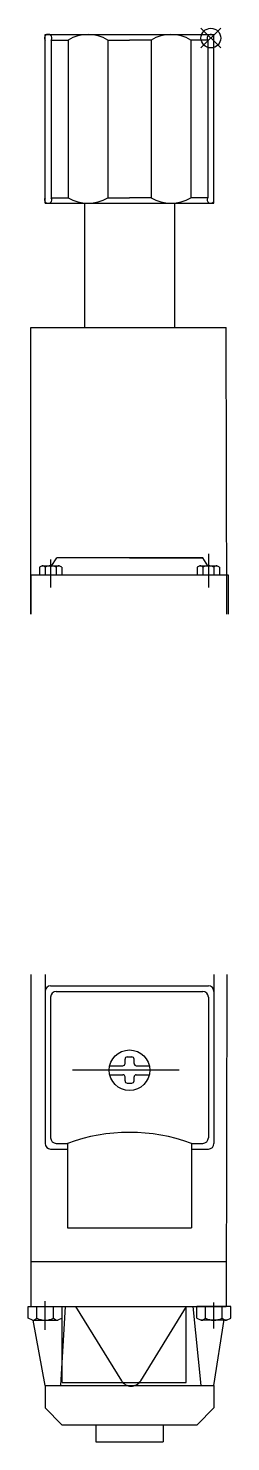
# Model space of a CAD drawing. Extents: x -1096 to -1060, y 322 to 573.
import ezdxf

# ---------------------------------------------------------------- set-up
doc = ezdxf.new("R2010")
doc.units = 0
doc.header["$MEASUREMENT"] = 0
doc.linetypes.add('CENTER', pattern=[22, 20, -1, 0, -1])
doc.layers.get('0').update_dxf_attribs({"linetype": 'CONTINUOUS'})
doc.layers.add('$PARTREF_BOM', color=7, linetype='CONTINUOUS')
doc.styles.get("Standard").update_dxf_attribs({"font": 'txt.shx', "bigfont": 'chineset.shx'})

# ---------------------------------------------------------------- blocks, each defined once
blk = doc.blocks.new('PARTREF')
at = {"layer": '$PARTREF_BOM', "color": 2}
for p, q in [((-1.75, -1.75), (1.75, 1.75)), ((-1.75, 1.75), (1.75, -1.75))]:
    blk.add_line(p, q, dxfattribs=at)
blk.add_circle((0, 0), 1.75, dxfattribs=at)
at = {"layer": '$PARTREF_BOM', "color": 2, "flags": 1}
for tag, p in [('TAG5', (-16.09, -4.95)), ('TAG10', (-5.65, -5)), ('TAG15', (5.59, -4.74)), ('TAG4', (-16.09, -8.95)), ('TAG9', (-5.65, -9)), ('TAG14', (5.59, -8.74)), ('TAG3', (-16.09, -12.95)), ('TAG8', (-5.65, -13)), ('TAG13', (5.59, -12.74)), ('TAG2', (-16.09, -16.95)), ('TAG7', (-5.65, -17)), ('TAG12', (5.59, -16.74)), ('TAG1', (-16.09, -20.95)), ('TAG6', (-5.65, -21)), ('TAG11', (5.59, -20.74))]:
    blk.add_attdef(tag, p, '', height=2.5, dxfattribs=at)

msp = doc.modelspace()

# ---------------------------------------------------------------- linework, layer by layer
at = {"color": 7, "linetype": 'CONTINUOUS'}
for p, q in [((-1093.17, 541.79), (-1093.17, 571.79)), ((-1093.17, 571.79), (-1063.17, 571.79)), ((-1092.62, 571.79), (-1063.72, 571.79)), ((-1092.06, 570.79), (-1089.05, 570.79)), ((-1092.06, 570.79), (-1092.06, 542.79)), ((-1089.05, 570.79), (-1089.05, 542.79)), ((-1082, 570.79), (-1082, 542.79)), ((-1082, 570.79), (-1078.17, 570.79)), ((-1074.34, 570.79), (-1078.17, 570.79)), ((-1074.34, 570.79), (-1074.34, 542.79)), ((-1064.28, 570.79), (-1067.3, 570.79)), ((-1067.3, 570.79), (-1067.3, 542.79)), ((-1064.28, 570.79), (-1064.28, 542.79)), ((-1063.17, 541.79), (-1063.17, 571.79)), ((-1092.06, 542.79), (-1089.05, 542.79)), ((-1082, 542.79), (-1078.17, 542.79)), ((-1074.34, 542.79), (-1078.17, 542.79)), ((-1064.28, 542.79), (-1067.3, 542.79)), ((-1093.17, 541.79), (-1063.17, 541.79)), ((-1092.62, 541.79), (-1063.72, 541.79)), ((-1086.17, 541.79), (-1086.17, 519.73)), ((-1070.17, 541.79), (-1070.17, 519.73)), ((-1095.67, 468.79), (-1095.67, 519.73)), ((-1095.67, 519.73), (-1061, 519.73)), ((-1060.88, 468.79), (-1061, 519.73)), ((-1093.67, 477.39), (-1094.17, 477.15)), ((-1094.17, 477.15), (-1094.17, 475.79)), ((-1093.67, 477.39), (-1090.67, 477.39)), ((-1093.17, 477.15), (-1093.17, 475.79)), ((-1092.09, 477.25), (-1091.09, 478.79)), ((-1091.17, 477.15), (-1091.17, 475.79)), ((-1065.17, 478.79), (-1091.09, 478.79)), ((-1090.17, 477.15), (-1090.67, 477.39)), ((-1090.17, 477.15), (-1090.17, 475.79)), ((-1078.17, 478.79), (-1065.17, 478.79)), ((-1065.67, 477.39), (-1066.17, 477.15)), ((-1066.17, 477.15), (-1066.17, 475.79)), ((-1065.67, 477.39), (-1062.67, 477.39)), ((-1064.24, 477.39), (-1065.17, 478.79)), ((-1065.17, 477.15), (-1065.17, 475.79)), ((-1063.17, 477.15), (-1063.17, 475.79)), ((-1062.17, 477.15), (-1062.67, 477.39)), ((-1062.17, 477.15), (-1062.17, 475.79)), ((-1095.67, 475.79), (-1095.67, 468.79)), ((-1095.67, 475.79), (-1060.67, 475.79)), ((-1094.17, 475.79), (-1090.17, 475.79)), ((-1066.17, 475.79), (-1062.17, 475.79)), ((-1060.67, 475.79), (-1060.67, 468.79)), ((-1095.67, 404.79), (-1095.67, 345.79)), ((-1093.17, 404.79), (-1093.17, 374.79)), ((-1063.17, 404.79), (-1063.17, 374.79)), ((-1060.88, 404.79), (-1061, 345.79)), ((-1092.17, 402.79), (-1064.17, 402.79)), ((-1091.17, 401.79), (-1065.17, 401.79)), ((-1092.17, 400.79), (-1092.17, 375.79)), ((-1064.17, 400.79), (-1064.17, 375.79)), ((-1078.97, 388.99), (-1078.97, 389.75)), ((-1078.57, 390.15), (-1077.77, 390.15)), ((-1077.37, 388.99), (-1077.37, 389.75)), ((-1081.68, 388.59), (-1079.37, 388.59)), ((-1081.68, 386.99), (-1079.37, 386.99)), ((-1076.97, 388.59), (-1074.66, 388.59)), ((-1076.97, 386.99), (-1074.66, 386.99)), ((-1078.97, 385.89), (-1078.97, 386.59)), ((-1078.57, 385.49), (-1077.77, 385.49)), ((-1077.37, 385.89), (-1077.37, 386.59)), ((-1091.17, 374.79), (-1089.17, 374.79)), ((-1089.17, 374.79), (-1089.17, 359.79)), ((-1067.17, 374.79), (-1065.17, 374.79)), ((-1067.17, 374.79), (-1067.17, 359.79)), ((-1092.17, 373.79), (-1089.17, 373.79)), ((-1067.17, 373.79), (-1064.17, 373.79)), ((-1089.17, 359.79), (-1067.17, 359.79)), ((-1095.67, 353.79), (-1061, 353.79)), ((-1096.14, 343.75), (-1096.14, 345.79)), ((-1096.14, 345.79), (-1090.14, 345.79)), ((-1095.67, 345.79), (-1061, 345.79)), ((-1094.64, 343.75), (-1094.64, 345.79)), ((-1091.64, 343.75), (-1091.64, 345.79)), ((-1089.57, 345.79), (-1090.42, 331.79)), ((-1090.14, 343.75), (-1090.14, 345.79)), ((-1090.14, 332.29), (-1090.14, 345.79)), ((-1087.75, 345.79), (-1079.59, 332.62)), ((-1076.18, 332.62), (-1068.04, 345.79)), ((-1068.14, 332.29), (-1068.14, 345.79)), ((-1066.95, 345.79), (-1065.5, 331.79)), ((-1066.2, 343.75), (-1066.2, 345.79)), ((-1060.2, 345.79), (-1066.2, 345.79)), ((-1064.7, 343.75), (-1064.7, 345.79)), ((-1061.7, 343.75), (-1061.7, 345.79)), ((-1060.2, 343.75), (-1060.2, 345.79)), ((-1095.39, 343.39), (-1096.14, 343.75)), ((-1095.39, 343.39), (-1090.89, 343.39)), ((-1093.17, 331.79), (-1095.25, 343.4)), ((-1090.14, 343.75), (-1090.89, 343.39)), ((-1066.2, 343.75), (-1065.45, 343.39)), ((-1060.95, 343.39), (-1065.45, 343.39)), ((-1063.17, 331.79), (-1061.36, 343.48)), ((-1060.95, 343.39), (-1060.2, 343.75)), ((-1093.17, 331.79), (-1093.17, 327.79)), ((-1093.17, 331.79), (-1063.17, 331.79)), ((-1090.14, 332.29), (-1068.14, 332.29)), ((-1063.17, 331.79), (-1063.17, 327.79)), ((-1090.17, 324.79), (-1093.17, 327.79)), ((-1066.17, 324.79), (-1063.17, 327.79)), ((-1090.17, 324.79), (-1066.17, 324.79)), ((-1084.17, 324.79), (-1084.17, 321.79)), ((-1072.17, 324.79), (-1072.17, 321.79)), ((-1084.17, 321.79), (-1072.17, 321.79))]:
    msp.add_line(p, q, dxfattribs=at)
at = {"color": 1, "linetype": 'CENTER'}
for p, q in [((-1092.17, 478.49), (-1092.17, 473.54)), ((-1064.17, 479.55), (-1064.17, 473.54)), ((-1069.33, 387.79), (-1088.27, 387.79)), ((-1093.14, 341.67), (-1093.14, 346.75)), ((-1063.2, 341.91), (-1063.2, 346.5))]:
    msp.add_line(p, q, dxfattribs=at)
at = {"color": 7, "linetype": 'CONTINUOUS'}
msp.add_circle((-1078.17, 387.79), 3.6, dxfattribs=at)
for centre, radius, start, end in [((-1092.62, 571.14), 0.653, 327.9165, 212.0835), ((-1085.53, 565.1), 6.69, 58.2443, 121.7557), ((-1070.82, 565.1), 6.69, 58.2443, 121.7557), ((-1063.73, 571.14), 0.653, 32.0835, 212.0835), ((-1092.62, 542.44), 0.653, 147.9165, 32.0835), ((-1085.53, 548.48), 6.69, 238.2443, 301.7557), ((-1070.82, 548.48), 6.69, 238.2443, 301.7557), ((-1063.73, 542.44), 0.653, 147.9165, 327.9165), ((-1093.67, 476.74), 0.646, 39.3095, 90), ((-1092.17, 475.16), 2.23, 63.352, 116.648), ((-1090.67, 476.74), 0.646, 90, 140.6905), ((-1065.67, 476.74), 0.646, 39.3095, 90), ((-1064.17, 475.16), 2.23, 63.352, 116.648), ((-1062.67, 476.74), 0.646, 90, 140.6905), ((-1092.17, 401.79), 1, 90, 180), ((-1091.17, 400.79), 1, 90, 180), ((-1065.17, 400.79), 1, 0, 90), ((-1064.17, 401.79), 1, 0, 90), ((-1078.57, 389.75), 0.4, 90, 180), ((-1077.77, 389.75), 0.4, 0, 90), ((-1079.37, 388.99), 0.4, 270, 0), ((-1079.37, 386.59), 0.4, 0, 90), ((-1076.97, 388.99), 0.4, 180, 270), ((-1076.97, 386.59), 0.4, 90, 180), ((-1078.57, 385.89), 0.4, 180, 270), ((-1077.77, 385.89), 0.4, 270, 0), ((-1078.17, 344.88), 31.87, 69.8111, 110.1889), ((-1092.17, 374.79), 1, 180, 270), ((-1091.17, 375.79), 1, 180, 270), ((-1065.17, 375.79), 1, 270, 360), ((-1064.17, 374.79), 1, 270, 0), ((-1095.39, 344.36), 0.969, 270, 320.6905), ((-1093.14, 346.73), 3.34, 243.352, 296.648), ((-1090.89, 344.36), 0.969, 219.3095, 270), ((-1065.45, 344.36), 0.969, 270, 320.6905), ((-1063.2, 346.73), 3.34, 243.352, 296.648), ((-1060.95, 344.36), 0.969, 219.3095, 270), ((-1077.89, 333.67), 2, 211.7913, 328.2815)]:
    msp.add_arc(centre, radius, start, end, dxfattribs=at)

# ---------------------------------------------------------------- block references
at = {"color": 7}
msp.add_blockref('PARTREF', (-1063.73, 571.14), dxfattribs=at)

doc.saveas('drawing.dxf')
